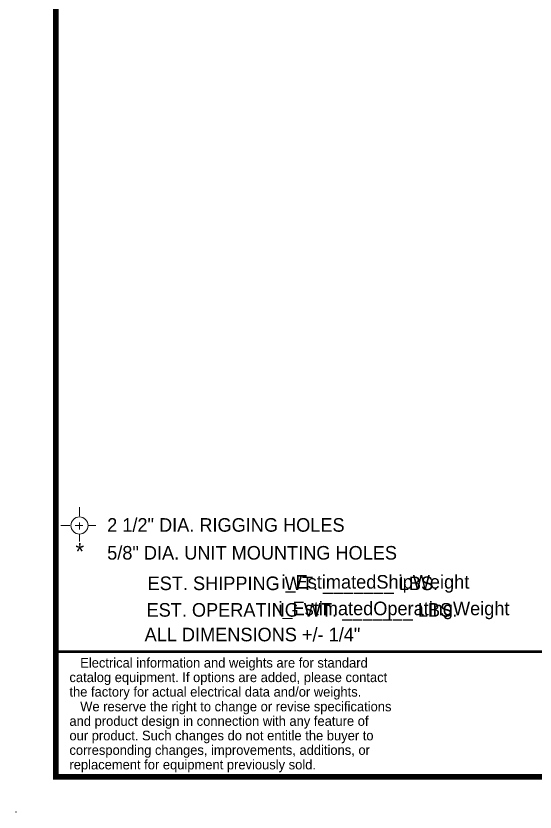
# Model space of a CAD drawing. Header units: inches. Extents: x 2163 to 2605, y 1222 to 1501.
# Drawn here: x 2163.4 to 2260.7, y 1222.2 to 1371.3 of the extents above; entities that cross this region are included whole.
import ezdxf
from ezdxf.enums import TextEntityAlignment as Align

# ---------------------------------------------------------------- set-up
doc = ezdxf.new("R2010")
doc.units = ezdxf.units.IN
doc.header["$MEASUREMENT"] = 0
doc.header["$PDSIZE"] = -1

msp = doc.modelspace()

# ---------------------------------------------------------------- linework, layer by layer
at = {"color": 0, "linetype": 'Continuous', "lineweight": 20}
for p, q in [((2175.305, 1279.2904), (2175.305, 1277.6018)), ((2171.8066, 1275.8688), (2173.519, 1275.8688)), ((2174.507, 1275.8688), (2175.9509, 1275.8688)), ((2175.305, 1276.4161), (2175.305, 1275.1391)), ((2176.9389, 1275.8688), (2178.4019, 1275.8688)), ((2175.305, 1274.227), (2175.305, 1272.8953))]:
    msp.add_line(p, q, dxfattribs=at)
for points, const_width in [([(2170.8869, 1228.7897), (2599.3769, 1228.7897), (2599.3769, 1496.596), (2170.8869, 1496.596), (2170.8869, 1228.7897)], 1.0712), ([(2278.6427, 1252.2228), (2170.8869, 1252.2228)], 0.5356)]:
    msp.add_lwpolyline(points, dxfattribs=dict(at, const_width=const_width))
msp.add_circle((2175.305, 1275.8688), 1.6057, dxfattribs=at)
msp.add_point((2163.3974, 1222.1843), dxfattribs=at)

# ---------------------------------------------------------------- texts
for s, height, p in [('2 1/2" DIA. RIGGING HOLES', 2.544159, (2180.5049, 1274.6965)), ('5/8" DIA. UNIT MOUNTING HOLES', 2.544159, (2180.5049, 1269.4781)), ('   Electrical information and weights are for standard', 1.812714, (2173.4283, 1249.2484)), ('catalog equipment. If options are added, please contact', 1.812714, (2173.4283, 1246.5293)), ('the factory for actual electrical data and/or weights.', 1.812714, (2173.4283, 1243.8102)), ('   We reserve the right to change or revise specifications', 1.812714, (2173.4283, 1241.0569)), ('and product design in connection with any feature of', 1.812714, (2173.4283, 1238.3378)), ('our product. Such changes do not entitle the buyer to', 1.812714, (2173.4283, 1235.6187)), ('corresponding changes, improvements, additions, or ', 1.812714, (2173.4283, 1232.8997)), ('replacement for equipment previously sold.', 1.812714, (2173.4283, 1230.1806))]:
    msp.add_text(s, height=height, dxfattribs=at).set_placement(p)
for s, height, p in [('*', 3.1311, (2175.371, 1269.434)), ('EST. SHIPPING WT. _______ LBS.', 2.544159, (2215.311, 1263.7609)), ('i_EstimatedShipWeight', 2.547079, (2230.7745, 1264.0388)), ('i_EstimatedOperatingWeight', 2.544159, (2234.2557, 1259.0623)), ('EST. OPERATING WT. _______ LBS.', 2.544159, (2217.0004, 1258.7844)), ('ALL DIMENSIONS +/- 1/4"', 2.544159, (2207.7365, 1254.1671))]:
    msp.add_text(s, height=height, dxfattribs=at).set_placement(p, align=Align.CENTER)

doc.saveas('drawing.dxf')
